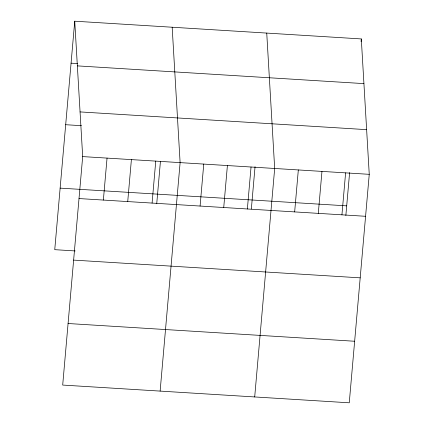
<?xml version="1.0" encoding="UTF-8"?>
<svg xmlns="http://www.w3.org/2000/svg" width="424" height="424" viewBox="0 0 424 424"><rect width="100%" height="100%" fill="white"/><g stroke="black" fill="none" stroke-linecap="round" stroke-linejoin="round"><path stroke-width="0.64" d="M74.741 21.2L82.685 156.594L62.694 385.066L349.259 402.8L369.251 174.328L361.306 38.934L74.741 21.2L54.749 249.672L75.159 250.934M103.371 200.064L107.044 158.104M127.73 201.575L131.398 159.609M152.089 203.08L155.756 161.115M156.726 203.769L160.426 161.486M160.129 391.092L180.115 162.625L172.171 27.231M200.086 206.053L203.758 164.088M223.729 207.516L227.402 165.551M247.372 208.979L251.04 167.014M251.347 208.984L255.047 166.701M254.697 396.949L274.683 168.476L266.738 33.083M294.654 211.905L298.326 169.939M318.297 213.367L321.964 171.402M341.935 214.83L345.608 172.865M345.857 215.477L349.615 172.552M361.073 41.557L361.306 38.934M71.068 63.165L77.65 63.574M77.359 65.879L363.925 83.618M80.062 111.915L366.627 129.649M65.683 124.709L81.482 125.69M82.685 156.594L369.251 174.328M60.134 188.124L346.7 205.857M79.012 198.559L365.578 216.293M73.628 260.108L360.193 277.842M68.078 323.517L354.644 341.251"/></g></svg>
